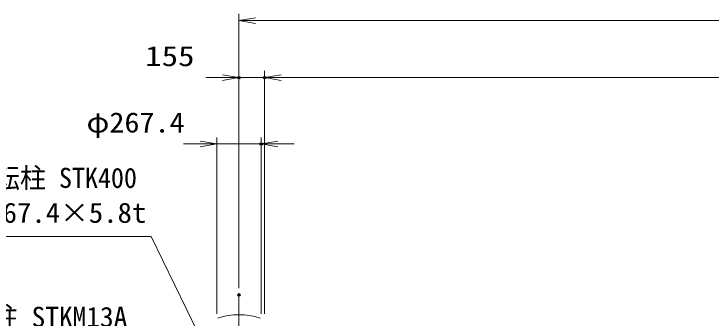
# Model space of a CAD drawing. Units: millimetres, scale not verified. Extents: x -11880 to 11880, y -8400 to 8400.
# Drawn here: x -7678 to -3476, y 769 to 2601 of the extents above; entities that cross this region are included whole.
import ezdxf
from ezdxf.enums import TextEntityAlignment as Align

# ---------------------------------------------------------------- set-up
doc = ezdxf.new("R2010")
doc.units = ezdxf.units.MM
doc.header["$LTSCALE"] = 30
doc.header["$PDMODE"] = 32
doc.header["$PDSIZE"] = 15
doc.linetypes.add('USER1', pattern=[18, 12, -1.5, 3, -1.5])
for name, color, linetype, lineweight in [('0-2_軸線', 200, 'USER1', 15), ('0-4_寸法線', 4, 'Continuous', 18), ('0-5_0', 7, 'Continuous', 18)]:
    doc.layers.add(name, color=color, linetype=linetype, lineweight=lineweight)
doc.layers.add('0-6_Defpoints', color=7, linetype='Continuous')
doc.styles.add('ＭＳ ゴシック', font='')
doc.styles.get('ＭＳ ゴシック').set_extended_font_data('MS Gothic')

# ---------------------------------------------------------------- blocks, each defined once
blk = doc.blocks.new('_Open')
at = {"layer": '0-5_0', "color": 4}
blk.add_line((-30, 5), (0, 0), dxfattribs=at)
blk.add_lwpolyline([(-30, -5), (0, 0), (-30, 0)], dxfattribs=at)
blk = doc.blocks.new('S261')
at = {"layer": '0-4_寸法線'}
for points in [[(-858142.4, 87854486.2), (-825171.2, 87854486.2), (-812521.6, 87828493.8), (-811208.8, 87825796.3)], [(-812971.2, 87828275), (-811208.8, 87825796.3), (-812072, 87828712.6)]]:
    blk.add_lwpolyline(points, dxfattribs=at)
at = {"layer": '0-4_寸法線', "color": 254, "style": 'ＭＳ ゴシック'}
for s, width, p in [('回転柱 STK400', 0.95, (-858333.4, 87862186.8)), ('φ267.4×5.8t', 1.05, (-858574.4, 87855886.8))]:
    blk.add_text(s, height=3637, dxfattribs=dict(at, width=width)).set_placement(p, align=Align.BOTTOM_LEFT)
blk = doc.blocks.new('S262')
at = {"layer": '0-4_寸法線'}
for points in [[(-863962.7, 87829361.1), (-827823.5, 87829361.1), (-812596.3, 87801668.2), (-811150.8, 87799039.4)], [(-813034.4, 87801427.3), (-811150.8, 87799039.4), (-812158.2, 87801909.1)]]:
    blk.add_lwpolyline(points, dxfattribs=at)
at = {"layer": '0-4_寸法線', "color": 254, "style": 'ＭＳ ゴシック'}
blk.add_text('固定柱 STKM13A', height=3637, dxfattribs=at).set_placement((-864153.7, 87837061.6), align=Align.BOTTOM_LEFT)
at = {"layer": '0-4_寸法線', "color": 254, "style": 'ＭＳ ゴシック', "width": 1.05}
blk.add_text('φ165.2×12t', height=3637, dxfattribs=at).set_placement((-864567.5, 87830761.6), align=Align.BOTTOM_LEFT)

msp = doc.modelspace()

# ---------------------------------------------------------------- linework, layer by layer
at = {"layer": '0-2_軸線'}
msp.add_line((-6321.83, 908.54), (-6321.83, -1325.5), dxfattribs=at)
at = {"layer": '0-4_寸法線'}
for p, q in [((-6321.83, 948.54), (-6321.83, 2601.11)), ((-6321.83, 2561.11), (6003.17, 2561.11)), ((-6321.83, 948.54), (-6321.83, 2257.7)), ((-6166.83, 793.97), (-6166.83, 2257.7)), ((-6166.83, 793.97), (-6166.83, 2257.7)), ((-6421.83, 2217.7), (-6521.83, 2217.7)), ((-6166.83, 2217.7), (-6321.83, 2217.7)), ((-166.83, 2217.7), (-6166.83, 2217.7)), ((-6066.83, 2217.7), (-5966.83, 2217.7)), ((-6455.53, 793.97), (-6455.53, 1857.7)), ((-6188.13, 793.97), (-6188.13, 1857.7)), ((-6555.53, 1817.7), (-6655.53, 1817.7)), ((-6455.53, 1817.7), (-6188.13, 1817.7)), ((-6088.13, 1817.7), (-5988.13, 1817.7))]:
    msp.add_line(p, q, dxfattribs=at)
at = {"layer": '0-5_0'}
msp.add_arc((-6321.83, 376.2), 412.77, 72.0912, 107.9088, dxfattribs=at)
at = {"layer": '0-6_Defpoints'}
for p in [(-6321.83, 2217.7), (-6166.83, 2217.7), (-6188.13, 1817.7), (-6321.83, 908.54)]:
    msp.add_point(p, dxfattribs=at)

# ---------------------------------------------------------------- block references
at = {"layer": '0-4_寸法線', "xscale": 3.333333, "yscale": 3.333333, "rotation": 180}
for p in [(-6321.83, 2561.11), (-6166.83, 2217.7), (-6166.83, 2217.7), (-6188.13, 1817.7)]:
    msp.add_blockref('_Open', p, dxfattribs=at)
at = {"layer": '0-4_寸法線'}
for name, p, xscale, yscale in [('_Open', (-6321.83, 2217.7), 3.333333, 3.333333), ('_Open', (-6455.53, 1817.7), 3.333333, 3.333333), ('S261', (20654.75, -2927222.78), 0.03333333, 0.03333333), ('S262', (20654.75, -2927222.78), 0.03333333, 0.03333333)]:
    msp.add_blockref(name, p, dxfattribs=dict(at, xscale=xscale, yscale=yscale))

# ---------------------------------------------------------------- texts
at = {"layer": '0-4_寸法線', "color": 254, "style": 'ＭＳ ゴシック'}
for s, width, p in [('155', 1.2, (-6886.43, 2250.38)), ('φ267.4', 1.1, (-7240.59, 1850.38))]:
    msp.add_text(s, height=121.2, dxfattribs=dict(at, width=width)).set_placement(p, align=Align.BOTTOM_LEFT)

doc.saveas('drawing.dxf')
